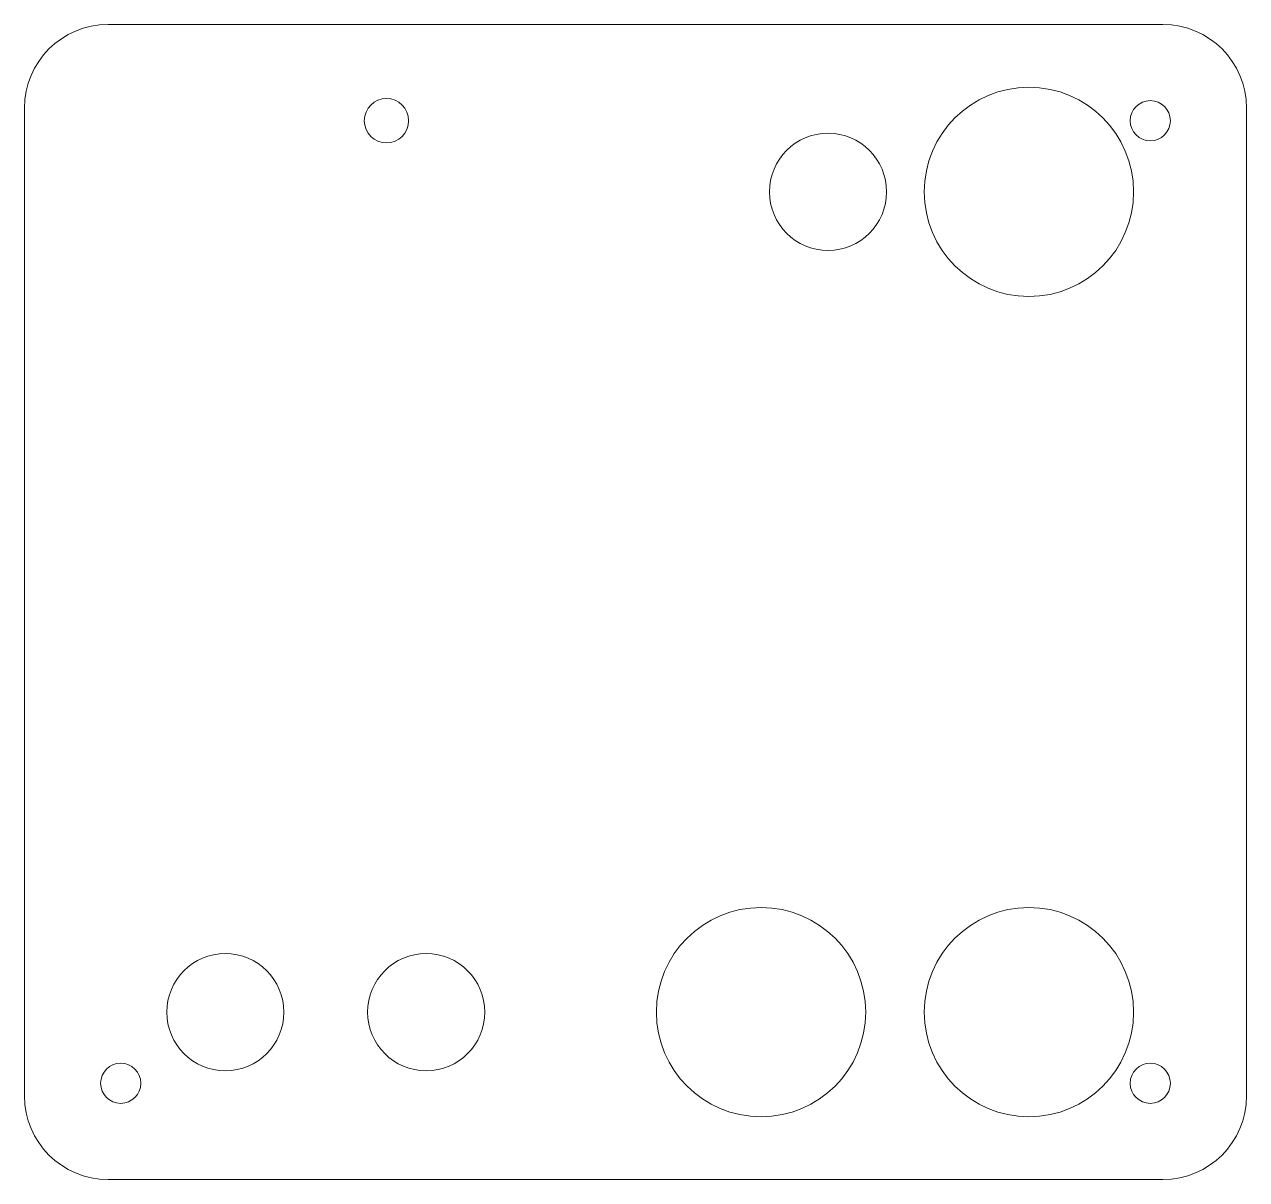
# Model space of a CAD drawing. Extents: x -0.15 to 3.5, y -1.1 to 2.35.
import ezdxf

# ---------------------------------------------------------------- set-up
doc = ezdxf.new("R2010")
doc.units = 0
doc.layers.add('180', color=253, linetype='CONTINUOUS', lineweight=0, true_color=0xbababa)

msp = doc.modelspace()

# ---------------------------------------------------------------- linework, layer by layer
at = {"layer": '180'}
for p, q in [((0.1, 2.35), (3.25, 2.35)), ((-0.15, -0.85), (-0.15, 2.1)), ((3.5, 2.1), (3.5, -0.85)), ((3.25, -1.1), (0.1, -1.1))]:
    msp.add_line(p, q, dxfattribs=at)
for centre, radius, start, end in [((0.1, 2.1), 0.25, 90, 180), ((3.25, 2.1), 0.25, 0, 90), ((2.85, 1.85), 0.3125, 90, 270), ((2.85, 1.85), 0.3125, 270, 90), ((0.93125, 2.0625), 0.06625, 90, 270), ((0.93125, 2.0625), 0.06625, 270, 90), ((3.2125, 2.0625), 0.06, 90, 270), ((3.2125, 2.0625), 0.06, 270, 90), ((2.25, 1.85), 0.175, 90, 270), ((2.25, 1.85), 0.175, 270, 90), ((2.05, -0.6), 0.3125, 90, 270), ((2.05, -0.6), 0.3125, 270, 90), ((2.85, -0.6), 0.3125, 90, 270), ((2.85, -0.6), 0.3125, 270, 90), ((0.45, -0.6), 0.175, 90, 270), ((0.45, -0.6), 0.175, 270, 90), ((1.05, -0.6), 0.175, 90, 270), ((1.05, -0.6), 0.175, 270, 90), ((0.1375, -0.8125), 0.06, 90, 270), ((0.1375, -0.8125), 0.06, 270, 90), ((3.2125, -0.8125), 0.06, 90, 270), ((3.2125, -0.8125), 0.06, 270, 90), ((0.1, -0.85), 0.25, 180, 270), ((3.25, -0.85), 0.25, 270, 0)]:
    msp.add_arc(centre, radius, start, end, dxfattribs=at)

doc.saveas('drawing.dxf')
